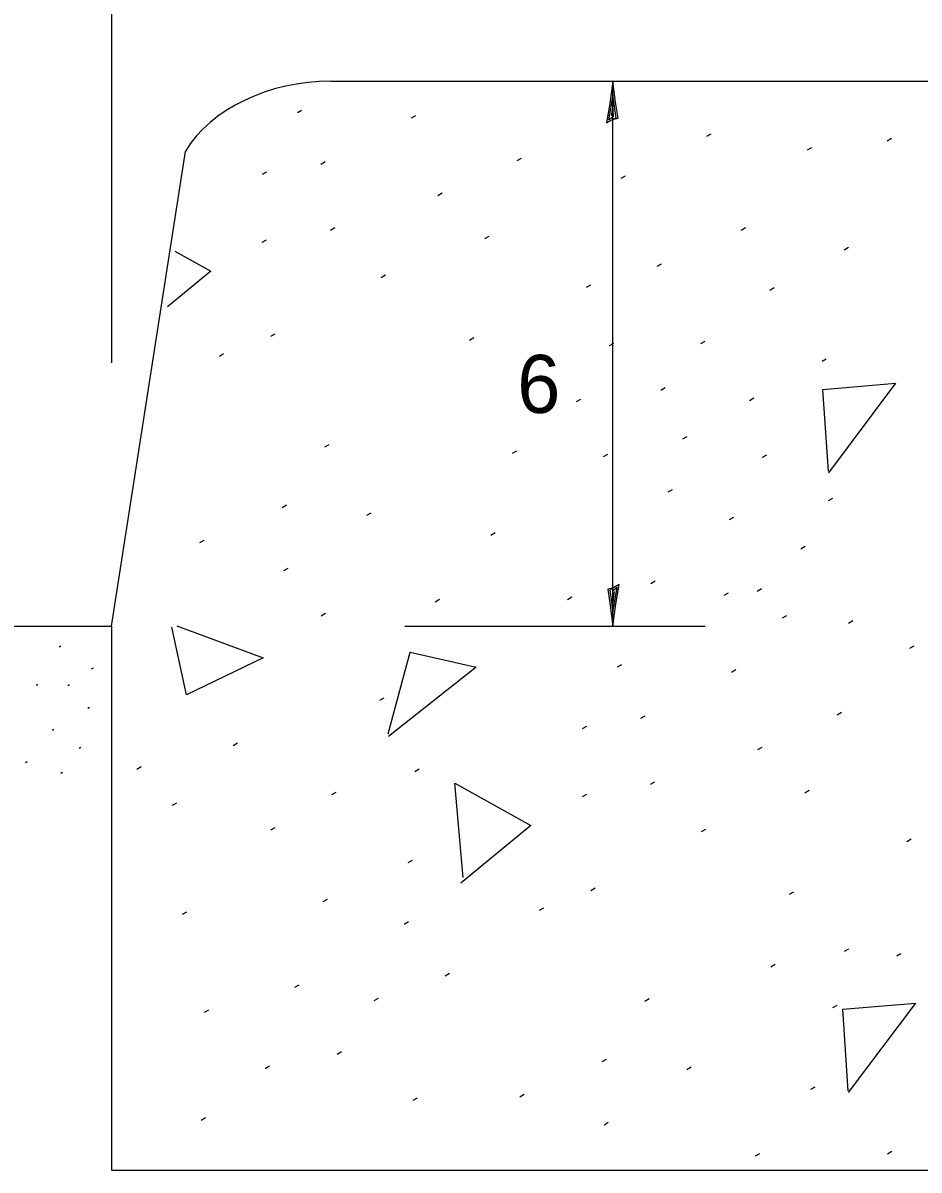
# Model space of a CAD drawing. Extents: x 0 to 2.83, y 0 to 1.83.
# Drawn here: x 1.8052 to 1.9853, y 1.272 to 1.5026 of the extents above; entities that cross this region are included whole.
import ezdxf

# ---------------------------------------------------------------- set-up
doc = ezdxf.new("R2010")
doc.units = 0
doc.layers.add('RD_Pr_Roadway_Dimensions', color=7, linetype='Continuous')
doc.layers.add('SH_General_Details', color=7, linetype='Continuous')

msp = doc.modelspace()

# ---------------------------------------------------------------- linework, layer by layer
at = {"layer": 'RD_Pr_Roadway_Dimensions'}
msp.add_line((1.88198, 1.38136), (1.94235, 1.38137), dxfattribs=at)
msp.add_line((1.88198, 1.38136), (1.94235, 1.38137), dxfattribs=at)
for points in [[(1.82303, 1.43431), (1.82303, 1.63776)], [(1.82303, 1.43431), (1.82303, 1.63776)], [(1.92367, 1.48326), (1.92481, 1.48352), (1.92432, 1.48675), (1.92378, 1.49091), (1.92317, 1.48647), (1.92249, 1.48258), (1.92367, 1.48326), (1.92442, 1.4836), (1.92377, 1.48812), (1.92291, 1.48318), (1.92388, 1.48391), (1.92375, 1.48598), (1.92345, 1.48399)], [(1.92367, 1.48326), (1.92481, 1.48352), (1.92432, 1.48675), (1.92378, 1.49091), (1.92317, 1.48647), (1.92249, 1.48258), (1.92367, 1.48326), (1.92442, 1.4836), (1.92377, 1.48812), (1.92291, 1.48318), (1.92388, 1.48391), (1.92375, 1.48598), (1.92345, 1.48399)], [(1.92378, 1.38137), (1.92378, 1.49091)], [(1.92378, 1.38137), (1.92378, 1.49091)], [(1.92389, 1.38902), (1.92275, 1.38876), (1.92324, 1.38553), (1.92378, 1.38137), (1.92439, 1.38581), (1.92507, 1.3897), (1.92389, 1.38902), (1.92314, 1.38868), (1.92379, 1.38416), (1.92465, 1.3891), (1.92368, 1.38837), (1.92381, 1.38629), (1.92412, 1.38829)], [(1.92389, 1.38902), (1.92275, 1.38876), (1.92324, 1.38553), (1.92378, 1.38137), (1.92439, 1.38581), (1.92507, 1.3897), (1.92389, 1.38902), (1.92314, 1.38868), (1.92379, 1.38416), (1.92465, 1.3891), (1.92368, 1.38837), (1.92381, 1.38629), (1.92412, 1.38829)]]:
    msp.add_lwpolyline(points, dxfattribs=at)
at = {"layer": 'SH_General_Details'}
for p, q in [((1.86707, 1.49091), (2.25752, 1.49091)), ((1.86707, 1.49091), (2.25752, 1.49091)), ((1.86035, 1.48461), (1.86121, 1.48511)), ((1.86035, 1.48461), (1.86121, 1.48511)), ((1.8833, 1.48355), (1.88416, 1.48405)), ((1.8833, 1.48355), (1.88416, 1.48405)), ((1.94268, 1.47985), (1.94355, 1.48035)), ((1.94268, 1.47985), (1.94355, 1.48035)), ((1.97895, 1.47895), (1.97982, 1.47945)), ((1.97895, 1.47895), (1.97982, 1.47945)), ((1.82296, 1.38136), (1.83789, 1.47678)), ((1.82296, 1.38136), (1.83789, 1.47678)), ((1.96288, 1.47712), (1.96375, 1.47762)), ((1.96288, 1.47712), (1.96375, 1.47762)), ((1.86508, 1.47427), (1.86594, 1.47477)), ((1.86508, 1.47427), (1.86594, 1.47477)), ((1.90455, 1.47497), (1.90542, 1.47547)), ((1.90455, 1.47497), (1.90542, 1.47547)), ((1.85335, 1.47221), (1.85422, 1.47271)), ((1.85335, 1.47221), (1.85422, 1.47271)), ((1.92547, 1.47141), (1.92634, 1.47191)), ((1.92547, 1.47141), (1.92634, 1.47191)), ((1.88856, 1.46797), (1.88943, 1.46847)), ((1.88856, 1.46797), (1.88943, 1.46847)), ((1.86703, 1.461), (1.86789, 1.4615)), ((1.86703, 1.461), (1.86789, 1.4615)), ((1.94959, 1.46101), (1.95046, 1.46151)), ((1.94959, 1.46101), (1.95046, 1.46151)), ((1.8533, 1.45854), (1.85417, 1.45904)), ((1.8533, 1.45854), (1.85417, 1.45904)), ((1.89804, 1.45929), (1.89891, 1.45979)), ((1.89804, 1.45929), (1.89891, 1.45979)), ((1.97025, 1.45705), (1.97112, 1.45755)), ((1.97025, 1.45705), (1.97112, 1.45755)), ((1.9327, 1.45374), (1.93356, 1.45424)), ((1.9327, 1.45374), (1.93356, 1.45424)), ((1.87722, 1.45149), (1.87809, 1.45199)), ((1.87722, 1.45149), (1.87809, 1.45199)), ((1.9185, 1.44951), (1.91937, 1.45001)), ((1.9185, 1.44951), (1.91937, 1.45001)), ((1.95533, 1.44893), (1.95619, 1.44943)), ((1.95533, 1.44893), (1.95619, 1.44943)), ((1.85501, 1.43966), (1.85588, 1.44016)), ((1.85501, 1.43966), (1.85588, 1.44016)), ((1.89493, 1.43888), (1.8958, 1.43938)), ((1.89493, 1.43888), (1.8958, 1.43938)), ((1.92312, 1.43778), (1.92399, 1.43828)), ((1.92312, 1.43778), (1.92399, 1.43828)), ((1.94143, 1.43817), (1.9423, 1.43867)), ((1.94143, 1.43817), (1.9423, 1.43867)), ((1.84466, 1.43567), (1.84553, 1.43617)), ((1.84466, 1.43567), (1.84553, 1.43617)), ((1.96582, 1.43463), (1.96668, 1.43513)), ((1.96582, 1.43463), (1.96668, 1.43513)), ((1.93342, 1.42883), (1.93429, 1.42933)), ((1.93342, 1.42883), (1.93429, 1.42933)), ((1.91648, 1.4265), (1.91735, 1.427)), ((1.91648, 1.4265), (1.91735, 1.427)), ((1.95127, 1.42673), (1.95213, 1.42723)), ((1.95127, 1.42673), (1.95213, 1.42723)), ((1.93786, 1.41899), (1.93873, 1.41949)), ((1.93786, 1.41899), (1.93873, 1.41949)), ((1.86588, 1.4174), (1.86675, 1.4179)), ((1.86588, 1.4174), (1.86675, 1.4179)), ((1.90362, 1.4161), (1.90449, 1.4166)), ((1.90362, 1.4161), (1.90449, 1.4166)), ((1.92186, 1.41546), (1.92273, 1.41596)), ((1.92186, 1.41546), (1.92273, 1.41596)), ((1.95388, 1.41533), (1.95474, 1.41583)), ((1.95388, 1.41533), (1.95474, 1.41583)), ((1.93491, 1.40834), (1.93577, 1.40884)), ((1.93491, 1.40834), (1.93577, 1.40884)), ((1.85728, 1.40523), (1.85814, 1.40573)), ((1.85728, 1.40523), (1.85814, 1.40573)), ((1.96712, 1.40659), (1.96798, 1.40709)), ((1.96712, 1.40659), (1.96798, 1.40709)), ((1.87432, 1.40365), (1.87519, 1.40415)), ((1.87432, 1.40365), (1.87519, 1.40415)), ((1.94721, 1.40279), (1.94808, 1.40329)), ((1.94721, 1.40279), (1.94808, 1.40329)), ((1.84075, 1.39817), (1.84161, 1.39867)), ((1.84075, 1.39817), (1.84161, 1.39867)), ((1.89922, 1.39965), (1.90008, 1.40015)), ((1.89922, 1.39965), (1.90008, 1.40015)), ((1.96153, 1.39691), (1.9624, 1.39741)), ((1.96153, 1.39691), (1.9624, 1.39741)), ((1.85765, 1.39253), (1.85852, 1.39303)), ((1.85765, 1.39253), (1.85852, 1.39303)), ((1.93139, 1.38993), (1.93226, 1.39043)), ((1.93139, 1.38993), (1.93226, 1.39043)), ((1.9528, 1.38839), (1.95366, 1.38889)), ((1.9528, 1.38839), (1.95366, 1.38889)), ((1.88807, 1.38627), (1.88894, 1.38677)), ((1.88807, 1.38627), (1.88894, 1.38677)), ((1.91463, 1.38671), (1.9155, 1.38721)), ((1.91463, 1.38671), (1.9155, 1.38721)), ((1.94617, 1.38755), (1.94704, 1.38805)), ((1.94617, 1.38755), (1.94704, 1.38805)), ((1.86513, 1.38345), (1.866, 1.38395)), ((1.86513, 1.38345), (1.866, 1.38395)), ((1.9579, 1.38299), (1.95877, 1.38349)), ((1.9579, 1.38299), (1.95877, 1.38349)), ((1.97116, 1.38195), (1.97203, 1.38245)), ((1.97116, 1.38195), (1.97203, 1.38245)), ((1.63426, 1.38136), (1.82296, 1.38136)), ((1.63426, 1.38136), (1.82296, 1.38136)), ((1.82296, 1.38136), (1.82296, 1.27197)), ((1.82296, 1.38136), (1.82296, 1.27197)), ((1.81244, 1.37721), (1.81279, 1.37741)), ((1.81244, 1.37721), (1.81279, 1.37741)), ((1.9835, 1.37691), (1.98436, 1.37741)), ((1.9835, 1.37691), (1.98436, 1.37741)), ((1.81898, 1.37275), (1.81933, 1.37295)), ((1.81898, 1.37275), (1.81933, 1.37295)), ((1.92469, 1.37316), (1.92556, 1.37366)), ((1.92469, 1.37316), (1.92556, 1.37366)), ((1.94764, 1.3721), (1.94851, 1.3726)), ((1.94764, 1.3721), (1.94851, 1.3726)), ((1.80784, 1.36951), (1.80819, 1.36971)), ((1.80784, 1.36951), (1.80819, 1.36971)), ((1.81418, 1.3694), (1.81453, 1.3696)), ((1.81418, 1.3694), (1.81453, 1.3696)), ((1.87694, 1.36644), (1.87781, 1.36694)), ((1.87694, 1.36644), (1.87781, 1.36694)), ((1.81823, 1.36485), (1.81858, 1.36505)), ((1.81823, 1.36485), (1.81858, 1.36505)), ((1.92942, 1.36282), (1.93029, 1.36332)), ((1.92942, 1.36282), (1.93029, 1.36332)), ((1.96889, 1.36352), (1.96976, 1.36402)), ((1.96889, 1.36352), (1.96976, 1.36402)), ((1.9177, 1.36076), (1.91856, 1.36126)), ((1.9177, 1.36076), (1.91856, 1.36126)), ((1.81104, 1.36043), (1.81139, 1.36063)), ((1.81104, 1.36043), (1.81139, 1.36063)), ((1.81647, 1.35683), (1.81682, 1.35703)), ((1.81647, 1.35683), (1.81682, 1.35703)), ((1.84744, 1.35735), (1.8483, 1.35785)), ((1.84744, 1.35735), (1.8483, 1.35785)), ((1.95291, 1.35652), (1.95378, 1.35702)), ((1.95291, 1.35652), (1.95378, 1.35702)), ((1.8057, 1.35396), (1.80604, 1.35416)), ((1.8057, 1.35396), (1.80604, 1.35416)), ((1.8128, 1.35179), (1.81315, 1.35199)), ((1.8128, 1.35179), (1.81315, 1.35199)), ((1.82807, 1.35262), (1.82894, 1.35312)), ((1.82807, 1.35262), (1.82894, 1.35312)), ((1.88396, 1.35213), (1.88483, 1.35263)), ((1.88396, 1.35213), (1.88483, 1.35263)), ((1.93137, 1.34955), (1.93224, 1.35005)), ((1.93137, 1.34955), (1.93224, 1.35005)), ((1.86729, 1.34746), (1.86815, 1.34796)), ((1.86729, 1.34746), (1.86815, 1.34796)), ((1.91765, 1.34709), (1.91851, 1.34759)), ((1.91765, 1.34709), (1.91851, 1.34759)), ((1.96239, 1.34785), (1.96325, 1.34835)), ((1.96239, 1.34785), (1.96325, 1.34835)), ((1.83525, 1.34535), (1.83612, 1.34585)), ((1.83525, 1.34535), (1.83612, 1.34585)), ((1.855, 1.34037), (1.85587, 1.34087)), ((1.855, 1.34037), (1.85587, 1.34087)), ((1.94157, 1.34005), (1.94244, 1.34055)), ((1.94157, 1.34005), (1.94244, 1.34055)), ((1.98285, 1.33806), (1.98371, 1.33856)), ((1.98285, 1.33806), (1.98371, 1.33856)), ((1.88262, 1.33381), (1.88349, 1.33431)), ((1.88262, 1.33381), (1.88349, 1.33431)), ((1.91936, 1.32822), (1.92022, 1.32872)), ((1.91936, 1.32822), (1.92022, 1.32872)), ((1.86556, 1.32595), (1.86643, 1.32645)), ((1.86556, 1.32595), (1.86643, 1.32645)), ((1.95928, 1.32743), (1.96014, 1.32793)), ((1.95928, 1.32743), (1.96014, 1.32793)), ((1.90901, 1.32422), (1.90987, 1.32472)), ((1.90901, 1.32422), (1.90987, 1.32472)), ((1.83724, 1.32341), (1.8381, 1.32391)), ((1.83724, 1.32341), (1.8381, 1.32391)), ((1.88182, 1.32144), (1.88268, 1.32194)), ((1.88182, 1.32144), (1.88268, 1.32194)), ((1.97037, 1.31596), (1.97123, 1.31646)), ((1.97037, 1.31596), (1.97123, 1.31646)), ((1.98083, 1.31505), (1.98169, 1.31555)), ((1.98083, 1.31505), (1.98169, 1.31555)), ((1.95553, 1.31286), (1.9564, 1.31336)), ((1.95553, 1.31286), (1.9564, 1.31336)), ((1.89005, 1.31105), (1.89092, 1.31155)), ((1.89005, 1.31105), (1.89092, 1.31155)), ((1.85985, 1.30875), (1.86072, 1.30925)), ((1.85985, 1.30875), (1.86072, 1.30925)), ((1.87581, 1.30605), (1.87668, 1.30655)), ((1.87581, 1.30605), (1.87668, 1.30655)), ((1.93023, 1.30595), (1.9311, 1.30645)), ((1.93023, 1.30595), (1.9311, 1.30645)), ((1.84166, 1.30372), (1.84253, 1.30422)), ((1.84166, 1.30372), (1.84253, 1.30422)), ((1.96797, 1.30465), (1.96884, 1.30515)), ((1.96797, 1.30465), (1.96884, 1.30515)), ((1.86837, 1.2953), (1.86923, 1.2958)), ((1.86837, 1.2953), (1.86923, 1.2958)), ((1.92162, 1.29378), (1.92249, 1.29428)), ((1.92162, 1.29378), (1.92249, 1.29428)), ((1.8539, 1.29241), (1.85477, 1.29291)), ((1.8539, 1.29241), (1.85477, 1.29291)), ((1.93866, 1.2922), (1.93953, 1.2927)), ((1.93866, 1.2922), (1.93953, 1.2927)), ((1.90509, 1.28672), (1.90596, 1.28722)), ((1.90509, 1.28672), (1.90596, 1.28722)), ((1.96356, 1.28821), (1.96443, 1.28871)), ((1.96356, 1.28821), (1.96443, 1.28871)), ((1.88366, 1.28601), (1.88452, 1.28651)), ((1.88366, 1.28601), (1.88452, 1.28651)), ((1.84104, 1.28201), (1.84191, 1.28251)), ((1.84104, 1.28201), (1.84191, 1.28251)), ((1.922, 1.28109), (1.92286, 1.28159)), ((1.922, 1.28109), (1.92286, 1.28159)), ((1.97898, 1.27526), (1.97984, 1.27576)), ((1.97898, 1.27526), (1.97984, 1.27576)), ((1.95242, 1.27482), (1.95329, 1.27532)), ((1.95242, 1.27482), (1.95329, 1.27532)), ((1.82296, 1.27197), (2.30093, 1.27197)), ((1.82296, 1.27197), (2.30093, 1.27197))]:
    msp.add_line(p, q, dxfattribs=at)
for points in [[(1.83573, 1.45674), (1.84294, 1.45274), (1.83421, 1.44555)], [(1.83573, 1.45674), (1.84294, 1.45274), (1.83421, 1.44555)], [(1.96709, 1.41254), (1.96599, 1.42896), (1.98061, 1.43018), (1.96711, 1.4122)], [(1.96709, 1.41254), (1.96599, 1.42896), (1.98061, 1.43018), (1.96711, 1.4122)], [(1.83611, 1.38144), (1.85344, 1.37497), (1.83807, 1.36754), (1.83512, 1.38116)], [(1.83611, 1.38144), (1.85344, 1.37497), (1.83807, 1.36754), (1.83512, 1.38116)], [(1.87859, 1.35971), (1.883, 1.37612), (1.8963, 1.37311), (1.87866, 1.35916)], [(1.87859, 1.35971), (1.883, 1.37612), (1.8963, 1.37311), (1.87866, 1.35916)], [(1.89367, 1.33083), (1.89197, 1.3498), (1.90728, 1.34129), (1.89318, 1.32967)], [(1.89367, 1.33083), (1.89197, 1.3498), (1.90728, 1.34129), (1.89318, 1.32967)], [(1.97109, 1.28791), (1.96999, 1.30434), (1.98461, 1.30555), (1.97111, 1.28757)], [(1.97109, 1.28791), (1.96999, 1.30434), (1.98461, 1.30555), (1.97111, 1.28757)]]:
    msp.add_lwpolyline(points, dxfattribs=at)
msp.add_ellipse((1.86707, 1.46641), major_axis=(-0.03234, 0), ratio=0.757615, start_param=4.712389, end_param=5.846926, dxfattribs=at)
msp.add_ellipse((1.86707, 1.46641), major_axis=(-0.03234, 0), ratio=0.757615, start_param=4.712389, end_param=5.846926, dxfattribs=at)

# ---------------------------------------------------------------- texts
at = {"layer": 'RD_Pr_Roadway_Dimensions'}
msp.add_text('6', height=0.01167, dxfattribs=at).set_placement((1.90454, 1.42422))

doc.saveas('drawing.dxf')
